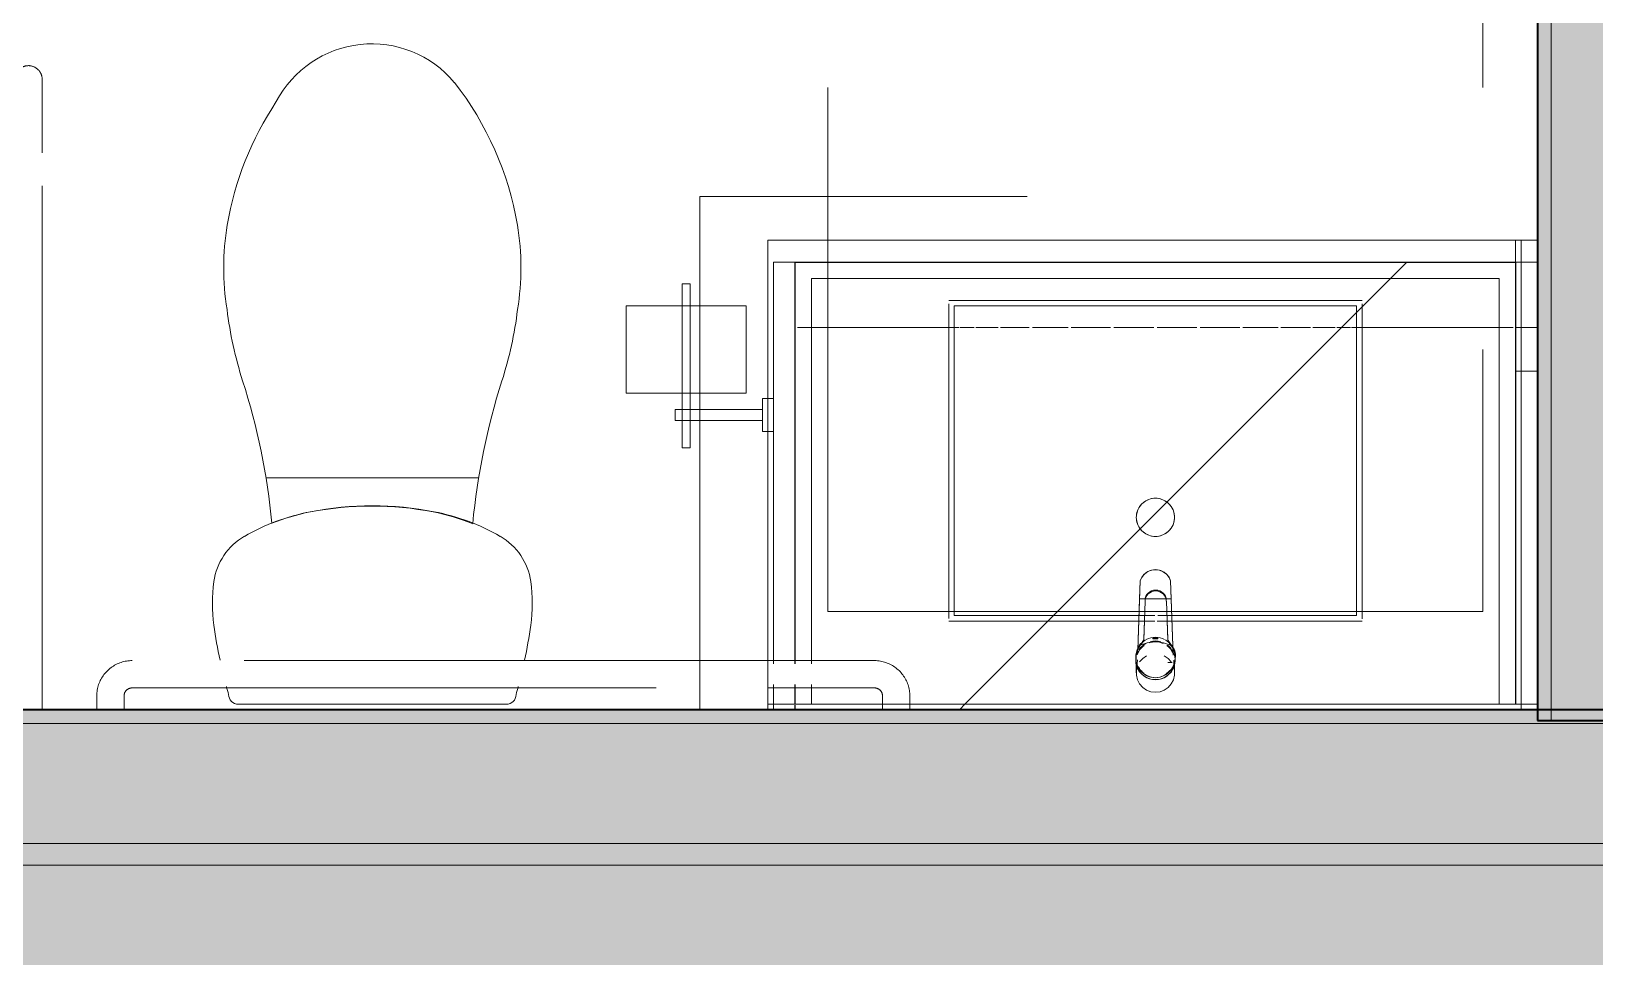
# Model space of a CAD drawing. Header units: inches. Extents: x 6 to 8416, y -388 to 6104.
# Drawn here: x 7788.9 to 7860.5, y 263.9 to 306.3 of the extents above; entities that cross this region are included whole.
import ezdxf

# ---------------------------------------------------------------- set-up
doc = ezdxf.new("R2010")
doc.units = ezdxf.units.IN
doc.header["$MEASUREMENT"] = 0
for name, pattern in [('Dash 1_16_', [48, 24, -24]), ('Hidden 1_16_', [36, 24, -12]), ('Hidden 3_16_', [13.5, 9, -4.5])]:
    doc.linetypes.add(name, pattern=pattern)
for name, color, linetype, lineweight in [('A-GENM', 13, 'Continuous', 18), ('A-ROOM', 32, 'Continuous', 13), ('A-WALL', 113, 'Continuous', 25), ('A-WALL-PATT', 111, 'Continuous', 35), ('I-WALL', 2, 'Continuous', 25), ('P-SANR-FIXT', 6, 'Continuous', 18), ('Q-CASE', 31, 'Continuous', 18), ('Q-SPCQ', 91, 'Continuous', 18)]:
    doc.layers.add(name, color=color, linetype=linetype, lineweight=lineweight)
pattern_1 = [(225, (3715.363, 274.686), (16.97056, -16.97056), [])]

# ---------------------------------------------------------------- blocks, each defined once
blk = doc.blocks.new('z Nested-Lav Basin-Rectangular - Rectangular-V719-LEVEL 3 - PLAN Copy 1 Copy 1')
at = {"layer": 'P-SANR-FIXT', "lineweight": 9}
for p, q in [((-9.469, 7.387), (-0.764, 7.387)), ((-9.231, 7.387), (-9.469, 7.387)), ((-9.469, 7.282), (-9.469, -7.141)), ((-8.531, 7.387), (-9.231, 7.387)), ((-7.403, 7.387), (-8.531, 7.387)), ((-5.904, 7.387), (-7.403, 7.387)), ((-4.108, 7.387), (-5.904, 7.387)), ((-2.107, 7.387), (-4.108, 7.387)), ((-0.768, 7.387), (-2.107, 7.387)), ((-0.537, 7.387), (-0.768, 7.387)), ((-0.764, 7.387), (-0.534, 7.387)), ((-0.073, 7.387), (-0.537, 7.387)), ((-0.534, 7.387), (-0.073, 7.387)), ((0.032, 7.387), (0.508, 7.387)), ((0.51, 7.387), (0.032, 7.387)), ((0.508, 7.387), (0.764, 7.387)), ((0.768, 7.387), (0.51, 7.387)), ((0.764, 7.387), (9.469, 7.387)), ((2.107, 7.387), (0.768, 7.387)), ((4.108, 7.387), (2.107, 7.387)), ((5.904, 7.387), (4.108, 7.387)), ((7.403, 7.387), (5.904, 7.387)), ((8.531, 7.387), (7.403, 7.387)), ((9.231, 7.387), (8.531, 7.387)), ((9.469, 7.387), (9.231, 7.387)), ((9.469, -7.139), (9.469, 7.278)), ((-9.219, -7.051), (-9.219, 7.137)), ((-9.219, 7.137), (-0.754, 7.137)), ((-9.219, 7.137), (-8.988, 7.137)), ((-8.988, 7.137), (-8.306, 7.137)), ((-8.306, 7.137), (-7.208, 7.137)), ((-7.208, 7.137), (-5.748, 7.137)), ((-5.748, 7.137), (-4, 7.137)), ((-4, 7.137), (-2.051, 7.137)), ((-2.051, 7.137), (-0.759, 7.137)), ((-0.759, 7.137), (-0.528, 7.137)), ((-0.754, 7.137), (-0.525, 7.137)), ((-0.528, 7.137), (-0.114, 7.137)), ((-0.525, 7.137), (-0.114, 7.137)), ((0.031, 7.137), (0.499, 7.137)), ((0.031, 7.137), (0.501, 7.137)), ((0.499, 7.137), (0.754, 7.137)), ((0.501, 7.137), (0.759, 7.137)), ((0.754, 7.137), (9.219, 7.137)), ((0.759, 7.137), (2.051, 7.137)), ((2.051, 7.137), (4, 7.137)), ((4, 7.137), (5.748, 7.137)), ((5.748, 7.137), (7.208, 7.137)), ((7.208, 7.137), (8.306, 7.137)), ((8.306, 7.137), (8.988, 7.137)), ((8.988, 7.137), (9.219, 7.137)), ((9.219, 7.137), (9.219, -7.051)), ((9.219, -7.051), (-9.219, -7.051)), ((-8.988, -7.051), (-9.219, -7.051)), ((-8.306, -7.051), (-8.988, -7.051)), ((-7.208, -7.051), (-8.306, -7.051)), ((-5.748, -7.051), (-7.208, -7.051)), ((-4, -7.051), (-5.748, -7.051)), ((-2.051, -7.051), (-4, -7.051)), ((0, -7.051), (-2.051, -7.051)), ((2.051, -7.051), (0, -7.051)), ((4, -7.051), (2.051, -7.051)), ((5.748, -7.051), (4, -7.051)), ((7.208, -7.051), (5.748, -7.051)), ((8.306, -7.051), (7.208, -7.051)), ((8.988, -7.051), (8.306, -7.051)), ((9.219, -7.051), (8.988, -7.051)), ((-9.469, -7.301), (-9.231, -7.301)), ((9.469, -7.301), (-9.469, -7.301)), ((-9.231, -7.301), (-8.531, -7.301)), ((-8.531, -7.301), (-7.403, -7.301)), ((-7.403, -7.301), (-5.904, -7.301)), ((-5.904, -7.301), (-4.108, -7.301)), ((-4.108, -7.301), (-2.107, -7.301)), ((-2.107, -7.301), (0, -7.301)), ((0, -7.301), (2.107, -7.301)), ((2.107, -7.301), (4.108, -7.301)), ((4.108, -7.301), (5.904, -7.301)), ((5.904, -7.301), (7.403, -7.301)), ((7.403, -7.301), (8.531, -7.301)), ((8.531, -7.301), (9.231, -7.301)), ((9.231, -7.301), (9.469, -7.301))]:
    blk.add_line(p, q, dxfattribs=at)
at = {"layer": 'P-SANR-FIXT'}
blk.add_circle((0, 2.637), 0.875, dxfattribs=at)
at = {"layer": 'P-SANR-FIXT', "lineweight": 9}
for points in [[(-0.875, 2.637), (-0.875, 2.738), (-0.839, 2.942), (-0.684, 3.211), (-0.447, 3.41), (-0.155, 3.516), (0.155, 3.516), (0.447, 3.41), (0.684, 3.21), (0.839, 2.942), (0.875, 2.738), (0.875, 2.637)], [(-0.822, 2.936), (-0.857, 2.84), (-0.875, 2.738), (-0.875, 2.637)], [(-0.67, 3.199), (-0.736, 3.121), (-0.787, 3.032), (-0.822, 2.936)], [(-0.438, 3.394), (-0.526, 3.343), (-0.605, 3.277), (-0.67, 3.199)], [(-0.152, 3.498), (-0.252, 3.481), (-0.349, 3.445), (-0.438, 3.394)], [(0.152, 3.498), (0.052, 3.516), (-0.052, 3.516), (-0.152, 3.498)], [(0.438, 3.394), (0.349, 3.445), (0.252, 3.481), (0.152, 3.498)], [(0.67, 3.199), (0.605, 3.277), (0.526, 3.343), (0.438, 3.394)], [(0.822, 2.936), (0.787, 3.031), (0.736, 3.121), (0.67, 3.199)], [(0.875, 2.637), (0.875, 2.738), (0.857, 2.84), (0.822, 2.936)], [(-0.875, 2.637), (-0.875, 2.535), (-0.857, 2.433), (-0.822, 2.337)], [(0.875, 2.637), (0.875, 2.535), (0.839, 2.331), (0.684, 2.063), (0.447, 1.863), (0.155, 1.757), (-0.155, 1.757), (-0.447, 1.863), (-0.684, 2.062), (-0.839, 2.331), (-0.875, 2.535), (-0.875, 2.637)], [(-0.822, 2.337), (-0.787, 2.242), (-0.736, 2.152), (-0.67, 2.074)], [(0.67, 2.074), (0.736, 2.152), (0.787, 2.242), (0.822, 2.337)], [(0.822, 2.337), (0.857, 2.433), (0.875, 2.535), (0.875, 2.637)], [(-0.67, 2.074), (-0.605, 1.996), (-0.526, 1.93), (-0.438, 1.879)], [(-0.438, 1.879), (-0.349, 1.828), (-0.252, 1.793), (-0.152, 1.775)], [(-0.152, 1.775), (-0.052, 1.757), (0.052, 1.757), (0.152, 1.775)], [(0.152, 1.775), (0.252, 1.793), (0.349, 1.828), (0.438, 1.879)], [(0.438, 1.879), (0.526, 1.93), (0.605, 1.996), (0.67, 2.074)]]:
    blk.add_open_spline(points, degree=3, dxfattribs=at)
blk = doc.blocks.new('z Nested-Faucet-BA-Sngl Handle - Faucet-V676-LEVEL 3 - PLAN Copy 1 Copy 1')
at = {"layer": 'P-SANR-FIXT'}
for p, q in [((-0.878, 1.628), (-0.878, 1.072)), ((-0.586, 1.721), (-0.73, 1.571)), ((0.878, 1.072), (0.878, 1.628)), ((-0.913, 0.847), (-0.913, 0.806)), ((-0.892, 1.197), (-0.904, 1.059)), ((-0.904, 1.059), (-0.904, 0.911)), ((-0.904, 1.059), (-0.901, 0.993)), ((-0.837, 1.3), (-0.837, 1.146)), ((-0.837, 1.146), (-0.837, 1.058)), ((-0.837, 1.058), (-0.829, 1.058)), ((-0.829, 1.058), (-0.837, 1.058)), ((-0.82, 0.808), (-0.697, -2.584)), ((-0.727, -1.767), (-0.82, 0.808)), ((-0.772, 1.146), (-0.57, 1.146)), ((-0.723, 1.126), (-0.582, 0.966)), ((-0.582, 0.966), (-0.408, 0.845)), ((0.408, 0.845), (0.582, 0.966)), ((0.582, 0.966), (0.723, 1.126)), ((0.828, 1.029), (0.835, 1.214)), ((0.836, 1.232), (0.832, 1.146)), ((0.836, 1.232), (0.85, 1.232)), ((0.85, 1.232), (0.836, 1.232)), ((0.85, 1.3), (0.85, 1.232)), ((0.85, 1.232), (0.85, 1.3)), ((0.89, 0.926), (0.89, 0.966)), ((0.904, 1.059), (0.892, 1.197)), ((0.901, 0.993), (0.904, 1.059)), ((0.904, 0.911), (0.904, 1.059)), ((-0.567, 0.126), (-0.5, -1.664)), ((-0.567, 0.085), (-0.567, 0.126)), ((-0.502, -1.664), (-0.567, 0.085)), ((-0.118, 0.06), (-0.118, 0.019)), ((-0.118, 0.019), (0.118, 0.019)), ((-0.118, 0.019), (0.118, 0.019)), ((0.118, 0.019), (0.118, 0.06)), ((0.476, -1.663), (0.538, 0.119)), ((0.538, 0.078), (0.477, -1.663)), ((0.538, 0.078), (0.538, 0.119)), ((0.608, 0.226), (0.608, 0.267)), ((0.697, -2.591), (0.812, 0.587)), ((0.812, 0.587), (0.727, -1.767)), ((-0.697, -2.584), (-0.727, -1.767)), ((-0.727, -1.767), (0.727, -1.767)), ((0.727, -1.767), (0.697, -2.591))]:
    blk.add_line(p, q, dxfattribs=at)
at = {"layer": 'P-SANR-FIXT', "flags": 128}
for points in [[(0, 2.513), (-0.21, 2.488), (-0.408, 2.412), (-0.582, 2.291), (-0.723, 2.131), (-0.821, 1.942), (-0.872, 1.735), (-0.872, 1.522), (-0.83, 1.338)], [(0.83, 1.338), (0.872, 1.522), (0.872, 1.735), (0.821, 1.942), (0.723, 2.131), (0.582, 2.291), (0.408, 2.412), (0.21, 2.488), (0, 2.513)], [(-0.74, 0.375), (-0.843, 0.574), (-0.897, 0.793), (-0.898, 1.019), (-0.846, 1.238), (-0.745, 1.438), (-0.601, 1.607), (-0.421, 1.736), (-0.217, 1.816), (0, 1.844)], [(-0.73, 1.571), (-0.834, 1.393), (-0.892, 1.197)], [(0, 1.929), (-0.211, 1.905), (-0.41, 1.834), (-0.586, 1.721)], [(0.892, 1.197), (0.834, 1.393), (0.73, 1.571), (0.586, 1.721), (0.41, 1.834), (0.211, 1.905), (0, 1.929)], [(0, 1.844), (0.217, 1.816), (0.421, 1.736), (0.601, 1.607), (0.745, 1.438), (0.846, 1.238), (0.898, 1.019), (0.897, 0.793), (0.843, 0.574), (0.74, 0.375)], [(0, 0.193), (-0.375, 0.243), (-0.74, 0.375)], [(0.74, 0.375), (0.38, 0.244), (0, 0.193)], [(-0.697, -2.584), (-0.622, -2.753), (-0.506, -2.898), (-0.358, -3.009), (-0.187, -3.079), (-0.003, -3.103), (0.181, -3.081), (0.353, -3.013), (0.503, -2.903), (0.62, -2.76), (0.697, -2.591)], [(-0.53, -2.874), (-0.63, -2.738), (-0.697, -2.584)], [(0.697, -2.591), (0.628, -2.745), (0.527, -2.879)], [(0.527, -2.879), (0.397, -2.987), (0.246, -3.061), (0.081, -3.099), (-0.087, -3.098), (-0.251, -3.059), (-0.401, -2.982), (-0.53, -2.874)]]:
    blk.add_lwpolyline(points, dxfattribs=at)
at = {"layer": 'P-SANR-FIXT'}
for centre, major_axis, ratio, start_param, end_param in [((0, 1.072), (0.878, 0), 0.992546, 1.570796, 2.827433), ((0, 1.072), (-0.878, 0), 0.992546, 4.712389, 5.969026), ((0.006, 0.973), (0.888, 0), 0.981627, 0.933909, 2.665692), ((0.006, 0.932), (0.888, 0), 0.981627, 2.170897, 2.418294), ((0, 1.072), (0.878, 0), 0.992546, 0.314159, 1.570796), ((0, 1.072), (0.878, 0), 0.992546, 0.314159, 1.570796), ((0.011, 0.98), (0.879, 0), 0.981627, 0.042013, 0.933909), ((0.011, 0.939), (0.879, 0), 0.981627, 0.710935, 0.933909), ((0.011, 0.939), (0.879, 0), 0.981627, 0.487961, 0.710935), ((0.254, 0.847), (1.168, 0), 0.981627, 2.665692, 3.178986), ((0.254, 0.806), (1.168, 0), 0.981627, 2.964137, 3.178986), ((-0.322, 0.826), (0.591, 0), 0.981627, 3.178986, 3.714688), ((-0.322, 0.785), (0.591, 0), 0.981627, 3.178986, 3.714688), ((0, 1.061), (0.904, 0), 0.992546, 3.217646, 3.715894), ((0, 1.072), (0.878, 0), 0.992546, 3.551057, 4.075712), ((0, 1.072), (0.878, 0), 0.992546, 3.551057, 4.075712), ((0, 1.072), (0.878, 0), 0.992546, 5.340708, 5.969026), ((0, 1.072), (0.878, 0), 0.992546, 5.340708, 5.969026), ((0, 1.061), (0.904, 0), 0.992546, 5.760739, 5.987105), ((-0.314, 0.966), (1.204, 0), 0.981627, 5.996826, 6.325199), ((-0.314, 0.926), (1.204, 0), 0.981627, 5.996826, 6.161012), ((0, 1.072), (0.878, 0), 0.992546, 6.230844, 6.449596), ((-0.314, 0.926), (-1.204, 0), 0.981627, 3.01942, 3.141593), ((-0.314, 0.926), (1.204, 0), 0.981627, 0, 0.042013), ((0.566, 1.388), (1.648, 0), 0.981627, 3.714688, 3.860385), ((0.566, 1.348), (1.648, 0), 0.981627, 3.714688, 3.787537), ((0.566, 1.348), (1.648, 0), 0.981627, 3.787537, 3.860385), ((0, 1.061), (0.904, 0), 0.992546, 3.750335, 4.060308), ((0, 0.89), (0.904, 0), 0.992546, 3.752746, 4.180072), ((-1.05, 0), (0.5, 0), 0.981627, 0.402972, 0.718792), ((-1.05, -0.04), (0.5, 0), 0.981627, 0.258592, 0.718792), ((-1.05, 0), (0.5, 0), 0.981627, 0.258592, 0.402972), ((0, 0.89), (0.904, 0), 0.992546, 4.232568, 4.712389), ((0, 1.072), (0.878, 0), 0.992546, 4.304525, 4.702797), ((0, 1.072), (0.878, 0), 0.992546, 4.304525, 4.702797), ((0, 1.061), (0.904, 0), 0.992546, 4.44211, 4.712389), ((0, 1.061), (-0.904, 0), 0.992546, 1.570796, 1.844377), ((0, 0.89), (0.904, 0), 0.992546, 4.712389, 5.19221), ((0, 1.072), (0.878, 0), 0.992546, 4.721981, 5.021918), ((0, 1.072), (0.878, 0), 0.992546, 4.721981, 5.021918), ((0, 1.061), (0.904, 0), 0.992546, 5.210637, 5.708884), ((0, 0.89), (0.904, 0), 0.992546, 5.234976, 5.672032), ((1.193, -0.131), (0.689, 0), 0.981627, 2.584339, 2.826182), ((1.193, -0.091), (0.689, 0), 0.981627, 2.708663, 2.826182), ((1.193, -0.091), (0.689, 0), 0.981627, 2.584339, 2.708663), ((0.057, 0.859), (0.817, 0), 0.981627, 5.452534, 5.996826), ((0.057, 0.818), (0.817, 0), 0.981627, 5.452534, 5.996826), ((-0.012, -1.647), (0.488, 0), 0.981627, 3.17816, 6.248991), ((-0.012, -1.687), (0.488, 0), 0.981627, 3.17816, 6.248991)]:
    blk.add_ellipse(centre, major_axis=major_axis, ratio=ratio, start_param=start_param, end_param=end_param, dxfattribs=at)
for points, knots in [([(0, 0.067), (-0.018, 0.067), (-0.044, 0.067), (-0.074, 0.067), (-0.096, 0.066), (-0.114, 0.064), (-0.118, 0.062), (-0.118, 0.06)], [0, 0, 0, 0, 0.285714, 0.428571, 0.571429, 0.785714, 1, 1, 1, 1]), ([(-0.118, 0.06), (-0.118, 0.058), (-0.11, 0.053), (-0.079, 0.044), (-0.04, 0.039), (-0.014, 0.038), (0, 0.038)], [0, 0, 0, 0, 0.285714, 0.571429, 0.785714, 1, 1, 1, 1]), ([(0.118, 0.06), (0.118, 0.062), (0.112, 0.065), (0.093, 0.066), (0.071, 0.067), (0.04, 0.067), (0.013, 0.067), (0, 0.067)], [0, 0, 0, 0, 0.285714, 0.428571, 0.571429, 0.785714, 1, 1, 1, 1]), ([(0, 0.038), (0.018, 0.038), (0.044, 0.039), (0.075, 0.044), (0.096, 0.049), (0.114, 0.055), (0.118, 0.058), (0.118, 0.06)], [0, 0, 0, 0, 0.285714, 0.428571, 0.571429, 0.785714, 1, 1, 1, 1])]:
    blk.add_open_spline(points, degree=3, knots=knots, dxfattribs=at)
blk = doc.blocks.new('z Nested-Clearance-Plumbing-AM - Clearance-V316-LEVEL 3 - PLAN Copy 1 Copy 1')
at = {"layer": 'A-GENM', "linetype": 'Hidden 1_16_', "lineweight": 9}
for p, q in [((-15, -48), (-15, 0)), ((-15, 0), (-0.748, 0)), ((-0.748, 0), (-0.518, 0)), ((-0.518, 0), (0.492, 0)), ((0.492, 0), (0.748, 0)), ((0.748, 0), (15, 0)), ((15, 0), (15, -48)), ((15, -48), (-15, -48))]:
    blk.add_line(p, q, dxfattribs=at)
blk = doc.blocks.new('PL BA Toilet-Unit-Two Piece-ICC ADA-AM - ICC Type B_ Side Approach_ Swing Up Bar-V730-LEVEL 3 - PLAN Copy 1 Copy 1')
at = {"layer": 'A-GENM', "linetype": 'Hidden 1_16_', "lineweight": 9}
for p, q in [((0, 56), (48, 56)), ((0, 56), (0, 52.474)), ((48, 56), (48, 24)), ((39.75, 54.25), (36, 50.5)), ((36, 50.5), (39.75, 54.25)), ((41.164, 52.836), (39.75, 54.25)), ((39.75, 54.25), (41.164, 52.836)), ((0, 52.423), (0, 47.763)), ((39.828, 51.5), (41.164, 52.836)), ((41.164, 52.836), (40.227, 51.898)), ((40.227, 51.898), (39.828, 51.5)), ((45.25, 51.5), (39.828, 51.5)), ((39.828, 51.5), (40.625, 51.5)), ((40.625, 51.5), (45.25, 51.5)), ((45.25, 49.5), (45.25, 51.5)), ((45.25, 51.5), (45.25, 49.5)), ((36, 50.5), (39.75, 46.75)), ((36.688, 49.812), (36, 50.5)), ((39.75, 46.75), (36.688, 49.812)), ((41.164, 48.164), (39.828, 49.5)), ((39.828, 49.5), (45.25, 49.5)), ((45, 49.5), (39.828, 49.5)), ((39.828, 49.5), (41.164, 48.164)), ((45.25, 49.5), (45, 49.5)), ((39.75, 46.75), (41.164, 48.164)), ((41.164, 48.164), (40.875, 47.875)), ((0, 47.704), (0, 47.172)), ((40.875, 47.875), (40.227, 47.227)), ((0, 47.172), (0, 23.578)), ((40.227, 47.227), (39.75, 46.75)), ((33, 24), (33, 0.5)), ((33, 24), (48, 24)), ((0, 23.578), (0, 22.678)), ((0, 22.536), (0, 19.066)), ((0, 18.875), (0, 18.276)), ((0, 18.276), (0, 6)), ((0, 6), (0, 0.5))]:
    blk.add_line(p, q, dxfattribs=at)
blk = doc.blocks.new('GM BA Vanity-Single - Lav Cab _ Apron-ICC ADA-AM - 33_ Sink Cab_End Panel - Forward-V732-LEVEL 3 - PLAN Copy 1 Copy 1')
at = {"layer": 'A-GENM'}
for p, q in [((0, -0.5), (0, -16)), ((0, -0.75), (0, -0.5)), ((0, -0.5), (0, -0.75)), ((0, -0.75), (0, -0.5)), ((0, -0.5), (0, -0.75)), ((0, -0.75), (0, -0.5)), ((0.75, -16), (0.75, -0.5)), ((0.75, -0.5), (0.75, -0.75)), ((35.25, -0.75), (35.25, -0.5)), ((35.25, -0.5), (35.25, -0.75)), ((35.25, -0.75), (35.25, -0.5)), ((35.25, -0.5), (35.25, -0.75)), ((0, -16), (0, -0.75)), ((0, -0.75), (35.25, -0.75)), ((0.75, -0.75), (0, -0.75)), ((0, -0.75), (0, -16)), ((0, -16), (0, -0.75)), ((0.75, -0.75), (0.75, -16)), ((35.25, -0.75), (0.75, -0.75)), ((35.25, -22), (35.25, -0.75)), ((35.25, -0.75), (35.25, -1.661)), ((35.25, -2.601), (35.25, -22)), ((8.281, -4.813), (16.746, -4.813)), ((8.281, -19), (8.281, -4.813)), ((16.746, -4.813), (8.281, -4.813)), ((8.281, -4.813), (8.281, -19)), ((16.746, -4.813), (16.975, -4.813)), ((16.975, -4.813), (16.746, -4.813)), ((16.975, -4.813), (17.386, -4.813)), ((17.386, -4.813), (16.975, -4.813)), ((17.531, -4.813), (17.999, -4.813)), ((17.999, -4.813), (17.531, -4.813)), ((17.999, -4.813), (18.254, -4.813)), ((18.254, -4.813), (17.999, -4.813)), ((18.254, -4.813), (26.719, -4.813)), ((26.719, -4.813), (18.254, -4.813)), ((26.719, -4.813), (26.719, -19)), ((26.719, -19), (26.719, -4.813)), ((0, -16), (0, -22)), ((0, -22), (0, -16)), ((0, -16), (0, -22)), ((0, -22), (0, -16)), ((0.75, -22), (0.75, -16)), ((0.75, -16), (0.75, -22)), ((26.719, -19), (8.281, -19)), ((8.281, -19), (26.719, -19)), ((0, -22), (0.75, -22)), ((0.75, -22), (0, -22)), ((0, -22), (0.75, -22)), ((0.75, -22), (0, -22)), ((0.75, -22), (1, -22)), ((1, -22), (0.75, -22)), ((1, -22), (35.25, -22)), ((35.25, -22), (1, -22))]:
    blk.add_line(p, q, dxfattribs=at)
blk = doc.blocks.new('GM Outlet Zone-AM - GM Outlet Zone-AM-V734-LEVEL 3 - PLAN Copy 1 Copy 1')
at = {"layer": 'A-GENM', "linetype": 'Dash 1_16_', "lineweight": 9}
for p, q in [((-3, 0), (3, 0)), ((3, 0), (-3, 0)), ((-3, -0.75), (-3, 0)), ((-3, 0), (-3, -1)), ((3, 0), (3, -0.75)), ((3, 0), (3, -1)), ((-3, -1), (-3, -0.75)), ((-3, -1), (3, -1)), ((3, -1), (-3, -1)), ((3, -0.75), (3, -1))]:
    blk.add_line(p, q, dxfattribs=at)
blk = doc.blocks.new('z Nested-Toilet-2 Piece - z Nested-Toilet-2 Piece-2223281-LEVEL 3 - PLAN Copy 1 Copy 1')
at = {"layer": 'P-SANR-FIXT'}
for p, q in [((6.142, -0.75), (-6.142, -0.75)), ((-4.871, -11.127), (4.871, -11.127))]:
    blk.add_line(p, q, dxfattribs=at)
for centre, radius, start, end in [((15.604, -7.568), 23.085, 163.96347, 164.9127), ((-6.142, -1.191), 0.441, 90, 180), ((6.142, -1.191), 0.441, 360, 90), ((-15.604, -7.568), 23.085, 15.0873, 16.03653), ((15.604, -7.568), 23.085, 168, 172.03653), ((-15.604, -7.568), 23.085, 7.96347, 12), ((-0.11, -5.37), 7.218, 172.03653, 187.96347), ((0.11, -5.37), 7.218, 352.03653, 7.96347), ((-4.438, -5.975), 2.848, 187.96347, 240.03653), ((4.438, -5.975), 2.848, 299.96347, 352.03653), ((-1.009, -0.027), 9.713, 240.03653, 259.16223), ((1.009, -0.027), 9.713, 280.83777, 299.96347), ((-35.243, -6.16), 30.776, 342.20163, 354.66929), ((-0.935, -0.044), 9.694, 247.78695, 259.00274), ((1.014, -0.023), 9.709, 280.88948, 291.6938), ((35.243, -6.16), 30.776, 185.37772, 197.79837), ((0, 4.969), 14.81, 258.96223, 281.03777), ((0.023, 4.972), 14.801, 259.06665, 281.00376), ((10.95, -20.977), 17.735, 162.23796, 173.05026), ((-10.95, -20.977), 17.735, 6.94974, 17.76204), ((5.191, -20.738), 11.999, 170.85857, 189.41128), ((-5.191, -20.738), 11.999, 350.58872, 9.14143), ((7.716, -20.256), 14.569, 189.65703, 218.04413), ((-7.716, -20.256), 14.569, 326.24483, 350.34297), ((0.025, -26.068), 4.932, 219.93666, 332.42756)]:
    blk.add_arc(centre, radius, start, end, dxfattribs=at)
blk = doc.blocks.new('z Nested-Toilet Grab Bars - z Nested-Toilet Grab Bars-V738-LEVEL 3 - PLAN Copy 1 Copy 1')
at = {"layer": 'A-GENM', "linetype": 'Dash 1_16_', "lineweight": 9}
for p, q in [((-42.625, -0.5), (-42.625, -0.75)), ((-41.375, -0.75), (-41.375, -0.5)), ((-6.625, -0.5), (-6.625, -1.125)), ((-5.375, -1.125), (-5.375, -0.5)), ((-2.875, -0.5), (-2.875, -26)), ((-2.875, -0.5), (-2.875, -26)), ((-1.625, -26), (-1.625, -0.5)), ((-1.625, -26), (-1.625, -0.5)), ((-42.625, -0.75), (-42.625, -1.125)), ((-41.375, -1.125), (-41.375, -0.75)), ((-36.125, -1.5), (-41, -1.5)), ((-7, -1.5), (-36.125, -1.5)), ((-41, -2.75), (-36.125, -2.75)), ((-36.125, -2.75), (-7, -2.75)), ((-1.625, -29.054), (-1.625, -28.994)), ((-1.625, -29.038), (-1.625, -29.094)), ((-1.625, -29.109), (-1.625, -29.054)), ((-1.625, -29.094), (-1.625, -29.146)), ((-1.625, -29.159), (-1.625, -29.109)), ((-1.625, -29.146), (-1.625, -29.192)), ((-1.625, -29.204), (-1.625, -29.159)), ((-1.625, -29.192), (-1.625, -29.233)), ((-1.696, -29.664), (-1.708, -29.686))]:
    blk.add_line(p, q, dxfattribs=at)
at = {"layer": 'A-GENM', "linetype": 'Dash 1_16_', "lineweight": 9, "flags": 128}
for points in [[(-42.625, -1.125), (-42.624, -1.19), (-42.62, -1.255), (-42.613, -1.32), (-42.604, -1.384), (-42.593, -1.448), (-42.578, -1.511), (-42.562, -1.574), (-42.543, -1.636), (-42.521, -1.697), (-42.497, -1.758), (-42.47, -1.817), (-42.441, -1.875), (-42.41, -1.932), (-42.377, -1.988), (-42.341, -2.043), (-42.303, -2.095), (-42.264, -2.147), (-42.222, -2.197), (-42.178, -2.244), (-42.132, -2.291), (-42.085, -2.335), (-42.035, -2.377), (-41.984, -2.418), (-41.932, -2.456), (-41.878, -2.492), (-41.823, -2.526), (-41.766, -2.558), (-41.708, -2.588), (-41.649, -2.615), (-41.589, -2.64), (-41.528, -2.662), (-41.466, -2.682), (-41.403, -2.699), (-41.34, -2.714), (-41.276, -2.726), (-41.212, -2.736), (-41.147, -2.743), (-41.083, -2.748), (-41.018, -2.75), (-41, -2.75)], [(-41, -1.5), (-41.015, -1.5), (-41.03, -1.499), (-41.045, -1.497), (-41.06, -1.495), (-41.075, -1.493), (-41.089, -1.489), (-41.104, -1.485), (-41.118, -1.481), (-41.132, -1.476), (-41.146, -1.47), (-41.16, -1.464), (-41.173, -1.458), (-41.186, -1.45), (-41.199, -1.443), (-41.212, -1.435), (-41.224, -1.426), (-41.236, -1.417), (-41.247, -1.407), (-41.258, -1.397), (-41.269, -1.386), (-41.279, -1.375), (-41.289, -1.364), (-41.298, -1.352), (-41.307, -1.34), (-41.316, -1.328), (-41.323, -1.315), (-41.331, -1.302), (-41.338, -1.288), (-41.344, -1.275), (-41.35, -1.261), (-41.355, -1.247), (-41.359, -1.233), (-41.363, -1.218), (-41.367, -1.203), (-41.37, -1.189), (-41.372, -1.174), (-41.373, -1.159), (-41.375, -1.144), (-41.375, -1.129), (-41.375, -1.125)], [(-6.625, -1.125), (-6.625, -1.14), (-6.626, -1.155), (-6.628, -1.17), (-6.63, -1.185), (-6.632, -1.2), (-6.636, -1.214), (-6.64, -1.229), (-6.644, -1.243), (-6.649, -1.257), (-6.655, -1.271), (-6.661, -1.285), (-6.667, -1.298), (-6.675, -1.311), (-6.682, -1.324), (-6.69, -1.337), (-6.699, -1.349), (-6.708, -1.361), (-6.718, -1.372), (-6.728, -1.383), (-6.739, -1.394), (-6.75, -1.404), (-6.761, -1.414), (-6.773, -1.423), (-6.785, -1.432), (-6.797, -1.441), (-6.81, -1.448), (-6.823, -1.456), (-6.837, -1.463), (-6.85, -1.469), (-6.864, -1.475), (-6.878, -1.48), (-6.892, -1.484), (-6.907, -1.488), (-6.922, -1.492), (-6.936, -1.495), (-6.951, -1.497), (-6.966, -1.498), (-6.981, -1.5), (-6.996, -1.5), (-7, -1.5)], [(-7, -2.75), (-6.935, -2.749), (-6.87, -2.745), (-6.805, -2.738), (-6.741, -2.729), (-6.677, -2.718), (-6.614, -2.703), (-6.551, -2.687), (-6.489, -2.668), (-6.428, -2.646), (-6.367, -2.622), (-6.308, -2.595), (-6.25, -2.566), (-6.193, -2.535), (-6.137, -2.502), (-6.082, -2.466), (-6.03, -2.428), (-5.978, -2.389), (-5.928, -2.347), (-5.881, -2.303), (-5.834, -2.257), (-5.79, -2.21), (-5.748, -2.16), (-5.707, -2.109), (-5.669, -2.057), (-5.633, -2.003), (-5.599, -1.948), (-5.567, -1.891), (-5.537, -1.833), (-5.51, -1.774), (-5.485, -1.714), (-5.463, -1.653), (-5.443, -1.591), (-5.426, -1.528), (-5.411, -1.465), (-5.399, -1.401), (-5.389, -1.337), (-5.382, -1.272), (-5.377, -1.208), (-5.375, -1.143), (-5.375, -1.125)], [(-2.875, -29.375), (-2.875, -29.372), (-2.875, -29.364), (-2.875, -29.351), (-2.875, -29.332), (-2.875, -29.308), (-2.875, -29.278), (-2.875, -29.244), (-2.875, -29.204), (-2.875, -29.159), (-2.875, -29.109), (-2.875, -29.054), (-2.875, -28.994), (-2.875, -28.929), (-2.875, -28.859), (-2.875, -28.786), (-2.875, -28.707), (-2.875, -28.624), (-2.875, -28.537), (-2.875, -28.446), (-2.875, -28.351), (-2.875, -28.253), (-2.875, -28.15), (-2.875, -28.045), (-2.875, -27.936), (-2.875, -27.824), (-2.875, -27.708), (-2.875, -27.591), (-2.875, -27.47), (-2.875, -27.348), (-2.875, -27.223), (-2.875, -27.096), (-2.875, -26.968), (-2.875, -26.838), (-2.875, -26.706), (-2.875, -26.574), (-2.875, -26.44), (-2.875, -26.306), (-2.875, -26.171), (-2.875, -26.036), (-2.875, -26)], [(-2.875, -26), (-2.875, -26.135), (-2.875, -26.27), (-2.875, -26.404), (-2.875, -26.538), (-2.875, -26.671), (-2.875, -26.802), (-2.875, -26.933), (-2.875, -27.062), (-2.875, -27.189), (-2.875, -27.314), (-2.875, -27.438), (-2.875, -27.559), (-2.875, -27.677), (-2.875, -27.793), (-2.875, -27.906), (-2.875, -28.016), (-2.875, -28.122), (-2.875, -28.225), (-2.875, -28.325), (-2.875, -28.421), (-2.875, -28.513), (-2.875, -28.601), (-2.875, -28.685), (-2.875, -28.765), (-2.875, -28.84), (-2.875, -28.911), (-2.875, -28.977), (-2.875, -29.038), (-2.875, -29.094), (-2.875, -29.146), (-2.875, -29.192), (-2.875, -29.233), (-2.875, -29.269), (-2.875, -29.3), (-2.875, -29.326), (-2.875, -29.346), (-2.875, -29.361), (-2.875, -29.371), (-2.875, -29.375)], [(-1.625, -28.707), (-1.625, -28.624), (-1.625, -28.537), (-1.625, -28.446), (-1.625, -28.351), (-1.625, -28.253), (-1.625, -28.15), (-1.625, -28.045), (-1.625, -27.936), (-1.625, -27.824), (-1.625, -27.708), (-1.625, -27.591), (-1.625, -27.47), (-1.625, -27.348), (-1.625, -27.223), (-1.625, -27.096), (-1.625, -26.968), (-1.625, -26.838), (-1.625, -26.706), (-1.625, -26.574), (-1.625, -26.44), (-1.625, -26.306), (-1.625, -26.171), (-1.625, -26.036), (-1.625, -26)], [(-1.625, -26), (-1.625, -26.135), (-1.625, -26.27), (-1.625, -26.404), (-1.625, -26.538), (-1.625, -26.671), (-1.625, -26.802), (-1.625, -26.933), (-1.625, -27.062), (-1.625, -27.189), (-1.625, -27.314), (-1.625, -27.438), (-1.625, -27.559), (-1.625, -27.677), (-1.625, -27.793), (-1.625, -27.906), (-1.625, -28.016), (-1.625, -28.122), (-1.625, -28.225), (-1.625, -28.325), (-1.625, -28.421), (-1.625, -28.513), (-1.625, -28.601), (-1.625, -28.685)], [(-1.625, -28.685), (-1.625, -28.765), (-1.625, -28.84), (-1.625, -28.911), (-1.625, -28.977), (-1.625, -29.038)], [(-1.625, -28.994), (-1.625, -28.929), (-1.625, -28.859), (-1.625, -28.786), (-1.625, -28.707)], [(-1.625, -29.375), (-1.625, -29.372), (-1.625, -29.364), (-1.625, -29.351), (-1.625, -29.332), (-1.625, -29.308), (-1.625, -29.278), (-1.625, -29.244), (-1.625, -29.204)], [(-1.625, -29.233), (-1.625, -29.269), (-1.625, -29.3), (-1.625, -29.326), (-1.625, -29.346), (-1.625, -29.361), (-1.625, -29.371), (-1.625, -29.375)], [(-2.25, -30), (-2.275, -30), (-2.3, -29.998), (-2.325, -29.996), (-2.35, -29.992), (-2.374, -29.988), (-2.399, -29.982), (-2.423, -29.976), (-2.447, -29.968), (-2.47, -29.96), (-2.493, -29.951), (-2.516, -29.94), (-2.539, -29.929), (-2.561, -29.917), (-2.582, -29.905), (-2.603, -29.891), (-2.623, -29.876), (-2.643, -29.861), (-2.662, -29.845), (-2.681, -29.828), (-2.698, -29.81), (-2.715, -29.792), (-2.732, -29.773), (-2.747, -29.754), (-2.762, -29.733), (-2.776, -29.713), (-2.789, -29.691), (-2.801, -29.67), (-2.813, -29.647), (-2.823, -29.625), (-2.833, -29.601), (-2.841, -29.578), (-2.849, -29.554), (-2.855, -29.53), (-2.861, -29.506), (-2.866, -29.481), (-2.87, -29.457), (-2.872, -29.432), (-2.874, -29.407), (-2.875, -29.382), (-2.875, -29.375)], [(-1.734, -29.728), (-1.749, -29.748), (-1.764, -29.768), (-1.78, -29.787), (-1.797, -29.806), (-1.815, -29.823), (-1.833, -29.84), (-1.852, -29.857), (-1.871, -29.872), (-1.892, -29.887), (-1.912, -29.901), (-1.934, -29.914), (-1.955, -29.926), (-1.978, -29.938), (-2, -29.948), (-2.024, -29.958), (-2.047, -29.966), (-2.071, -29.974), (-2.095, -29.98), (-2.119, -29.986), (-2.144, -29.991), (-2.168, -29.995), (-2.193, -29.997), (-2.218, -29.999), (-2.243, -30), (-2.25, -30)], [(-1.708, -29.686), (-1.72, -29.707), (-1.734, -29.728)], [(-1.625, -29.375), (-1.625, -29.4), (-1.627, -29.425), (-1.629, -29.45), (-1.633, -29.475), (-1.637, -29.499), (-1.643, -29.524), (-1.649, -29.548), (-1.657, -29.572), (-1.665, -29.595), (-1.674, -29.618), (-1.685, -29.641), (-1.696, -29.664)]]:
    blk.add_lwpolyline(points, dxfattribs=at)
blk = doc.blocks.new('CW BA Var LW - Double Doors _ Apron - AM - W x H x 21_ D - 5 1_2_ Apron-V1373-LEVEL 3 - PLAN Copy 1 Copy 1')
at = {"layer": 'Q-CASE', "lineweight": 9}
h = blk.add_hatch(dxfattribs=at)
h.set_pattern_fill('FP_132', color=256, style=0, pattern_type=2)
h.set_pattern_definition(pattern_1)
h.paths.add_polyline_path([(17.988, -0.5), (-14.262, -0.581), (-14.262, -21), (18.738, -21), (18.738, -0.5), (18.238, -0.5)])
h.paths.add_polyline_path([(17.988, -0.75), (17.988, -20.25), (-13.512, -20.25), (-13.512, -0.75), (11.456, -0.75)])
h = blk.add_hatch(dxfattribs=at)
h.set_pattern_fill('FP_132', color=256, style=0, pattern_type=2)
h.set_pattern_definition(pattern_1)
h.paths.add_polyline_path([(17.988, -0.75), (-13.512, -0.75), (-13.512, -20.25), (17.988, -20.25), (17.988, -1.128)])
for p, q in [((18.738, -0.5), (18.738, -0.705)), ((18.738, -0.705), (18.738, -0.5)), ((18.738, -0.5), (18.738, -0.705)), ((18.738, -0.705), (18.738, -0.5)), ((-14.262, -0.75), (-14.262, -16)), ((-14.262, -16), (-14.262, -0.75)), ((-14.262, -0.75), (-14.262, -16)), ((-14.262, -16), (-14.262, -0.75)), ((-13.512, -0.75), (17.988, -0.75)), ((-13.512, -20.25), (-13.512, -0.75)), ((17.988, -0.75), (-13.512, -0.75)), ((-13.512, -0.75), (-13.512, -20.25)), ((17.988, -0.75), (17.988, -1.656)), ((17.988, -1.569), (17.988, -0.75)), ((18.738, -0.75), (18.738, -1.658)), ((18.738, -1.571), (18.738, -0.75)), ((18.738, -0.75), (18.738, -1.571)), ((18.738, -1.571), (18.738, -0.75)), ((17.988, -2.601), (17.988, -20.25)), ((17.988, -20.25), (17.988, -2.688)), ((18.738, -2.601), (18.738, -21)), ((18.738, -21), (18.738, -2.688)), ((18.738, -2.688), (18.738, -18)), ((18.738, -18), (18.738, -2.688)), ((-14.262, -16), (-14.262, -21)), ((-14.262, -21), (-14.262, -16)), ((-14.262, -16), (-14.262, -18)), ((-14.262, -18), (-14.262, -16)), ((-7.209, -18), (-14.151, -18)), ((-7.209, -18), (-14.151, -18)), ((-6.981, -18), (-7.209, -18)), ((-6.981, -18), (-7.209, -18)), ((-6.75, -18), (-6.965, -18)), ((-6.75, -18), (-6.965, -18)), ((-6.068, -18), (-6.702, -18)), ((-6.068, -18), (-6.702, -18)), ((-4.97, -18), (-5.991, -18)), ((-4.97, -18), (-5.991, -18)), ((-3.51, -18), (-4.867, -18)), ((-3.51, -18), (-4.867, -18)), ((-1.762, -18), (-3.387, -18)), ((-1.762, -18), (-3.387, -18)), ((0.186, -18), (-1.625, -18)), ((0.186, -18), (-1.625, -18)), ((2.164, -18), (0.338, -18)), ((2.164, -18), (0.338, -18)), ((4.138, -18), (2.311, -18)), ((4.138, -18), (2.311, -18)), ((6.1, -18), (4.289, -18)), ((6.1, -18), (4.289, -18)), ((7.862, -18), (6.238, -18)), ((7.862, -18), (6.238, -18)), ((9.342, -18), (8.029, -18)), ((9.342, -18), (8.029, -18)), ((10.466, -18), (9.445, -18)), ((10.466, -18), (9.445, -18)), ((11.177, -18), (10.544, -18)), ((11.177, -18), (10.544, -18)), ((11.44, -18), (11.225, -18)), ((11.44, -18), (11.225, -18)), ((11.685, -18), (11.456, -18)), ((11.685, -18), (11.456, -18)), ((17.988, -18), (11.685, -18)), ((17.988, -18), (11.685, -18)), ((18.627, -18), (18.002, -18)), ((18.627, -18), (18.002, -18)), ((17.988, -20.25), (-13.512, -20.25)), ((-13.512, -20.25), (17.988, -20.25)), ((18.738, -21), (-14.262, -21)), ((18.738, -21), (-14.262, -21)), ((-14.262, -21), (18.738, -21))]:
    blk.add_line(p, q, dxfattribs=at)
at = {"layer": 'Q-CASE', "lineweight": 25}
for p, q in [((18.738, -0.5), (18.738, -0.705)), ((-14.262, -16), (-14.262, -0.75)), ((18.738, -0.75), (18.738, -1.658)), ((18.738, -2.601), (18.738, -21)), ((-14.262, -21), (-14.262, -16)), ((18.738, -21), (-14.262, -21))]:
    blk.add_line(p, q, dxfattribs=at)
at = {"layer": 'Q-CASE', "linetype": 'Hidden 3_16_', "lineweight": 9}
for p, q in [((18.738, -0.5), (18.738, -0.705)), ((18.738, -0.705), (18.738, -0.5)), ((-14.262, -0.75), (-14.262, -16)), ((-14.262, -16), (-14.262, -0.75)), ((-13.512, -0.75), (17.988, -0.75)), ((-13.512, -20.25), (-13.512, -0.75)), ((17.988, -0.75), (-13.512, -0.75)), ((-13.512, -0.75), (-13.512, -20.25)), ((17.988, -0.75), (17.988, -1.569)), ((17.988, -1.569), (17.988, -0.75)), ((18.738, -0.75), (18.738, -1.571)), ((18.738, -1.571), (18.738, -0.75)), ((17.988, -2.688), (17.988, -20.25)), ((17.988, -20.25), (17.988, -2.688)), ((18.738, -2.688), (18.738, -21)), ((18.738, -18), (18.738, -2.688)), ((-14.262, -16), (-14.262, -18)), ((-14.262, -21), (-14.262, -16)), ((-14.262, -18), (-14.262, -21)), ((-7.209, -18), (-14.151, -18)), ((-7.209, -18), (-14.151, -18)), ((-6.981, -18), (-7.209, -18)), ((-6.981, -18), (-7.209, -18)), ((-6.75, -18), (-6.965, -18)), ((-6.75, -18), (-6.965, -18)), ((-6.068, -18), (-6.702, -18)), ((-6.068, -18), (-6.702, -18)), ((-4.97, -18), (-5.991, -18)), ((-4.97, -18), (-5.991, -18)), ((-3.51, -18), (-4.867, -18)), ((-3.51, -18), (-4.867, -18)), ((-1.762, -18), (-3.387, -18)), ((-1.762, -18), (-3.387, -18)), ((0.186, -18), (-1.625, -18)), ((0.186, -18), (-1.625, -18)), ((2.164, -18), (0.338, -18)), ((2.164, -18), (0.338, -18)), ((4.138, -18), (2.311, -18)), ((4.138, -18), (2.311, -18)), ((6.1, -18), (4.289, -18)), ((6.1, -18), (4.289, -18)), ((7.862, -18), (6.238, -18)), ((7.862, -18), (6.238, -18)), ((9.342, -18), (8.029, -18)), ((9.342, -18), (8.029, -18)), ((10.466, -18), (9.445, -18)), ((10.466, -18), (9.445, -18)), ((11.177, -18), (10.544, -18)), ((11.177, -18), (10.544, -18)), ((11.44, -18), (11.225, -18)), ((11.44, -18), (11.225, -18)), ((11.685, -18), (11.456, -18)), ((11.685, -18), (11.456, -18)), ((17.988, -18), (11.685, -18)), ((17.988, -18), (11.685, -18)), ((18.627, -18), (18.002, -18)), ((18.627, -18), (18.002, -18)), ((18.738, -21), (18.738, -18)), ((17.988, -20.25), (-13.512, -20.25)), ((-13.512, -20.25), (17.988, -20.25)), ((18.738, -21), (-14.262, -21)), ((18.738, -21), (-14.262, -21))]:
    blk.add_line(p, q, dxfattribs=at)
blk = doc.blocks.new('CW Var Filler - Toe Kick - AM - W x H x 21_ D-5699570-LEVEL 3 - PLAN Copy 1 Copy 1')
at = {"layer": 'Q-CASE', "lineweight": 9}
for p, q in [((18.488, -18.004), (19.238, -18.004)), ((19.238, -18.004), (19.488, -18.004)), ((18.488, -21.004), (19.238, -21.004)), ((18.488, -21.004), (19.238, -21.004)), ((19.238, -21.004), (19.488, -21.004)), ((19.238, -21.004), (19.488, -21.004))]:
    blk.add_line(p, q, dxfattribs=at)
blk = doc.blocks.new('CW Var Filler - AM - W x H x 21_ D-V1374-LEVEL 3 - PLAN Copy 1 Copy 1')
at = {"layer": 'Q-CASE', "lineweight": 9}
for p, q in [((18.488, -0.5), (18.488, -0.705)), ((18.488, -0.705), (18.488, -0.5)), ((19.488, -0.5), (19.488, -0.75)), ((19.488, -0.5), (19.488, -0.75)), ((18.488, -0.75), (18.488, -1.571)), ((18.488, -1.658), (18.488, -0.75)), ((19.488, -0.75), (19.488, -1.66)), ((19.488, -0.75), (19.488, -1.574)), ((18.488, -21), (18.488, -2.601)), ((18.488, -2.688), (18.488, -18)), ((19.488, -2.601), (19.488, -21)), ((19.488, -2.688), (19.488, -21)), ((18.488, -18), (18.488, -21)), ((19.488, -21), (18.488, -21)), ((19.488, -21), (18.488, -21)), ((18.488, -21.004), (19.488, -21.004)), ((18.488, -21.004), (19.488, -21.004))]:
    blk.add_line(p, q, dxfattribs=at)
blk = doc.blocks.new('SE BA Toilet Paper Holder-AM - 6_ W x 4 1_2_ D_ 19_ AFF-V1279-LEVEL 3 - PLAN Copy 1 Copy 1')
at = {"layer": 'Q-SPCQ'}
for p, q in [((-0.75, 0), (-0.75, -0.25)), ((-0.75, 0), (-0.53, 0)), ((-0.75, 0), (-0.53, 0)), ((-0.53, 0), (0, 0)), ((-0.53, 0), (0, 0)), ((0, 0), (0.53, 0)), ((0, 0), (0.53, 0)), ((0.53, 0), (0.75, 0)), ((0.53, 0), (0.75, 0)), ((0.75, -0.25), (0.75, 0)), ((-0.75, -0.25), (-0.75, -0.5)), ((-0.75, -0.5), (0, -0.5)), ((-0.25, -0.5), (-0.25, -4.5)), ((-0.25, -0.5), (0, -0.5)), ((-0.236, -0.5), (0, -0.5)), ((-0.217, -0.5), (0, -0.5)), ((0, -0.5), (0.217, -0.5)), ((0, -0.5), (0.25, -0.5)), ((0, -0.5), (0.236, -0.5)), ((0, -0.5), (0.75, -0.5)), ((0.25, -4.5), (0.25, -0.5)), ((0.75, -0.5), (0.75, -0.25)), ((-1, -1.25), (-5, -1.25)), ((-5, -1.25), (-5, -3.288)), ((-5, -1.25), (-5, -6.75)), ((-1, -6.75), (-1, -1.25)), ((-1, -3.288), (-1, -1.25)), ((-5, -4.594), (-5, -3.406)), ((-5, -3.846), (-5, -3.406)), ((-1, -3.406), (-1, -3.846)), ((-1, -3.406), (-1, -4.594)), ((-5, -3.812), (-6, -3.812)), ((-6, -3.812), (-6, -4)), ((-6, -3.838), (-6, -4)), ((-6, -4), (-6, -4.162)), ((-6, -4), (-6, -4.187)), ((-6, -4.187), (-5, -4.187)), ((-1, -3.812), (-5, -3.812)), ((-5, -4), (-5, -3.846)), ((-5, -4.154), (-5, -4)), ((-5, -4.594), (-5, -4.154)), ((-5, -4.187), (-1, -4.187)), ((0.25, -3.812), (-1, -3.812)), ((-1, -3.846), (-1, -4)), ((-1, -4), (-1, -4.154)), ((-1, -4.154), (-1, -4.594)), ((-1, -4.187), (0.25, -4.187)), ((1.5, -3.812), (0.25, -3.812)), ((0.25, -4.187), (1.5, -4.187)), ((1.5, -4), (1.5, -3.812)), ((1.5, -4.187), (1.5, -4)), ((-5, -4.712), (-5, -6.75)), ((-1, -6.75), (-1, -4.712)), ((0, -4.5), (-0.25, -4.5)), ((0, -4.5), (-0.217, -4.5)), ((0.217, -4.5), (0, -4.5)), ((0.25, -4.5), (0, -4.5)), ((-5, -6.75), (-1, -6.75))]:
    blk.add_line(p, q, dxfattribs=at)

msp = doc.modelspace()

# ---------------------------------------------------------------- hatches: boundary and pattern name
at = {"layer": 'A-WALL-PATT', "lineweight": 25, "transparency": 33554560}
msp.add_hatch(color=10, dxfattribs=at).paths.add_polyline_path([(7858.54033733, 274.68577679), (7858.54033733, 339.43577679), (7857.91533733, 339.43577679), (7857.91533733, 274.68577679)])
at = {"layer": 'A-WALL-PATT'}
msp.add_hatch(color=10, dxfattribs=at).paths.add_polyline_path([(7862.66533733, 274.56077679), (7862.66533733, 275.18577679), (7704.29033733, 275.18577679), (7704.29033733, 274.56077679), (7851.49553685, 274.56077679)])
at = {"layer": 'I-WALL', "transparency": 33554560}
msp.add_hatch(color=10, dxfattribs=at).paths.add_polyline_path([(7862.04033733, 274.68577679), (7862.04033733, 340.06077679), (7858.54033733, 340.06077679), (7858.54033733, 274.68577679)])
at = {"layer": 'I-WALL'}
for points in [[(7784.01053685, 269.06077679), (7862.66533733, 269.06077679), (7862.66533733, 274.56077679), (7703.79033733, 274.56077679), (7703.79033733, 269.06077679), (7750.26803685, 269.06077679)], [(7750.26803685, 268.06077679), (7862.66533733, 268.06077679), (7862.66533733, 269.06077679), (7703.79033733, 269.06077679), (7703.79033733, 268.06077679), (7716.52553685, 268.06077679)], [(7750.26803685, 262.56077679), (7862.66533733, 262.56077679), (7862.66533733, 268.06077679), (7703.79033733, 268.06077679), (7703.79033733, 262.56077679), (7716.52553685, 262.56077679)]]:
    msp.add_hatch(color=10, dxfattribs=at).paths.add_polyline_path(points)

# ---------------------------------------------------------------- linework, layer by layer
at = {"layer": 'A-ROOM', "lineweight": 9, "flags": 128}
msp.add_lwpolyline([(7656.41533733, 652.93577679), (7656.41533733, 578.93577679), (7704.91533733, 578.93577679), (7704.91533733, 485.81077679), (7704.91533733, 275.18577679), (7862.66533733, 275.18577679), (7862.66533733, 273.18577679), (7989.54033733, 273.18577679), (7989.54033733, 623.31077679)], dxfattribs=at)
at = {"layer": 'A-WALL', "lineweight": 9}
for p, q in [((7858.54033733, 274.68577679), (7858.54033733, 340.06077679)), ((7862.66533733, 274.56077679), (7703.79033733, 274.56077679)), ((7990.79033733, 269.06077679), (7703.79033733, 269.06077679)), ((7990.79033733, 268.06077679), (7703.79033733, 268.06077679))]:
    msp.add_line(p, q, dxfattribs=at)
at = {"layer": 'I-WALL', "lineweight": 35}
for p, q in [((7857.91533733, 339.43577679), (7857.91533733, 274.68577679)), ((7862.66533733, 275.18577679), (7704.91533733, 275.18577679)), ((7857.91533733, 274.68577679), (7862.66533733, 274.68577679))]:
    msp.add_line(p, q, dxfattribs=at)

# ---------------------------------------------------------------- block references
at = {"layer": 'A-GENM', "linetype": 'Hidden 1_16_', "lineweight": 9, "rotation": 180}
msp.add_blockref('z Nested-Clearance-Plumbing-AM - Clearance-V316-LEVEL 3 - PLAN Copy 1 Copy 1', (7840.41533733, 279.68577679), dxfattribs=at)
at = {"layer": 'A-GENM', "linetype": 'Dash 1_16_', "lineweight": 9}
for name, p, rotation in [('z Nested-Toilet Grab Bars - z Nested-Toilet Grab Bars-V738-LEVEL 3 - PLAN Copy 1 Copy 1', (7786.54033733, 274.68577679), 180), ('GM Outlet Zone-AM - GM Outlet Zone-AM-V734-LEVEL 3 - PLAN Copy 1 Copy 1', (7857.91533733, 293.68577679), 270.0000000000017)]:
    msp.add_blockref(name, p, dxfattribs=dict(at, rotation=rotation))
at = {"layer": 'A-GENM', "rotation": 180}
msp.add_blockref('GM BA Vanity-Single - Lav Cab _ Apron-ICC ADA-AM - 33_ Sink Cab_End Panel - Forward-V732-LEVEL 3 - PLAN Copy 1 Copy 1', (7857.91533733, 274.68577679), dxfattribs=at)
at = {"layer": 'P-SANR-FIXT'}
msp.add_blockref('PL BA Toilet-Unit-Two Piece-ICC ADA-AM - ICC Type B_ Side Approach_ Swing Up Bar-V730-LEVEL 3 - PLAN Copy 1 Copy 1', (7786.54033733, 274.68577679), dxfattribs=at)
at = {"layer": 'P-SANR-FIXT', "rotation": 180}
for name, p in [('z Nested-Toilet-2 Piece - z Nested-Toilet-2 Piece-2223281-LEVEL 3 - PLAN Copy 1 Copy 1', (7804.54033733, 274.68577679)), ('z Nested-Lav Basin-Rectangular - Rectangular-V719-LEVEL 3 - PLAN Copy 1 Copy 1', (7840.41533733, 286.63484966)), ('z Nested-Faucet-BA-Sngl Handle - Faucet-V676-LEVEL 3 - PLAN Copy 1 Copy 1', (7840.41533733, 278.49827679))]:
    msp.add_blockref(name, p, dxfattribs=at)
at = {"layer": 'Q-CASE', "rotation": 180}
for name, p in [('CW Var Filler - AM - W x H x 21_ D-V1374-LEVEL 3 - PLAN Copy 1 Copy 1', (7842.40304225, 274.68577679)), ('CW BA Var LW - Double Doors _ Apron - AM - W x H x 21_ D - 5 1_2_ Apron-V1373-LEVEL 3 - PLAN Copy 1 Copy 1', (7842.65304225, 274.68577679)), ('CW Var Filler - Toe Kick - AM - W x H x 21_ D-5699570-LEVEL 3 - PLAN Copy 1 Copy 1', (7876.40304225, 274.68577679))]:
    msp.add_blockref(name, p, dxfattribs=at)
at = {"layer": 'Q-SPCQ', "rotation": 270.0000000000017}
msp.add_blockref('SE BA Toilet Paper Holder-AM - 6_ W x 4 1_2_ D_ 19_ AFF-V1279-LEVEL 3 - PLAN Copy 1 Copy 1', (7822.91533733, 288.68577679), dxfattribs=at)

doc.saveas('drawing.dxf')
